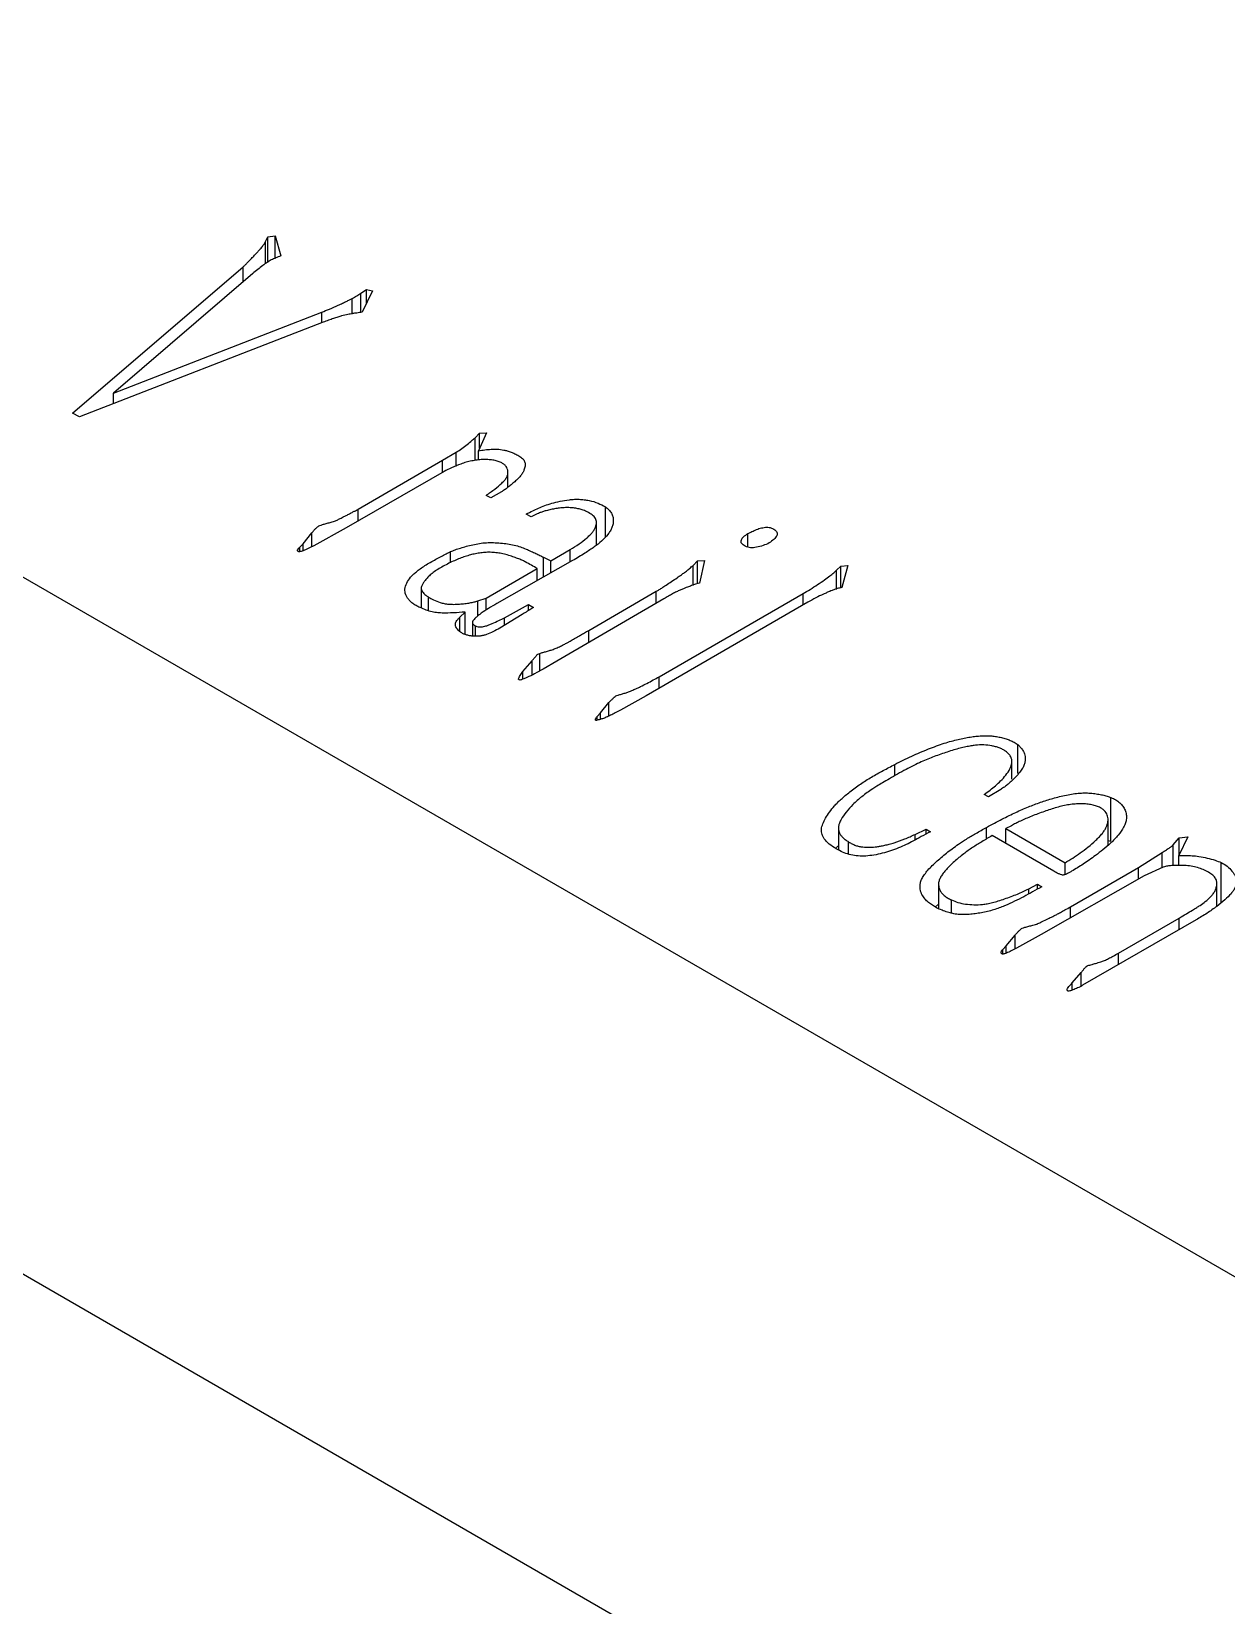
# Model space of a CAD drawing. Header units: millimetres. Extents: x 0 to 210, y 0 to 297.
# Drawn here: x 154.65 to 165.79, y 254.56 to 269.23 of the extents above; entities that cross this region are included whole.
import ezdxf

# ---------------------------------------------------------------- set-up
doc = ezdxf.new("R2010")
doc.units = ezdxf.units.MM

msp = doc.modelspace()

# ---------------------------------------------------------------- linework, layer by layer
at = {"color": 7, "linetype": 'Continuous', "lineweight": 25}
for p, q in [((184.044, 247.129), (140.946, 272.009)), ((156.835, 267.27), (156.857, 267.311)), ((156.857, 267.311), (156.925, 267.321)), ((156.857, 267.072), (156.857, 267.311)), ((156.925, 267.321), (156.978, 267.134)), ((156.925, 267.106), (156.925, 267.321)), ((155.035, 265.671), (156.626, 267.033)), ((156.626, 266.893), (156.626, 267.033)), ((156.715, 266.97), (155.419, 265.856)), ((157.643, 266.593), (157.643, 266.738)), ((157.722, 266.787), (157.776, 266.822)), ((157.832, 266.809), (157.736, 266.61)), ((157.776, 266.822), (157.832, 266.809)), ((157.776, 266.692), (157.776, 266.822)), ((155.419, 265.856), (157.359, 266.61)), ((157.359, 266.51), (157.359, 266.61)), ((157.373, 266.516), (155.103, 265.636)), ((155.419, 265.759), (155.419, 265.856)), ((155.103, 265.636), (155.035, 265.671)), ((140.946, 265.518), (184.044, 240.638)), ((158.787, 265.441), (158.829, 265.482)), ((158.787, 265.228), (158.787, 265.441)), ((158.894, 265.486), (158.819, 265.319)), ((158.829, 265.482), (158.894, 265.486)), ((158.829, 265.343), (158.829, 265.482)), ((158.484, 265.233), (158.612, 265.307)), ((158.612, 265.173), (158.612, 265.307)), ((158.819, 265.234), (158.819, 265.319)), ((158.498, 265.126), (157.587, 264.6)), ((157.698, 264.775), (158.484, 265.233)), ((159.093, 264.983), (159.093, 265.12)), ((158.933, 264.88), (158.89, 264.904)), ((159.032, 264.937), (158.933, 264.88)), ((159.31, 264.703), (159.264, 264.73)), ((159.367, 264.732), (159.31, 264.703)), ((160.001, 264.515), (160.001, 264.797)), ((157.185, 264.454), (157.267, 264.555)), ((157.587, 264.6), (157.285, 264.434)), ((159.919, 264.447), (159.919, 264.65)), ((161.33, 264.421), (161.33, 264.548)), ((157.153, 264.42), (157.185, 264.454)), ((157.185, 264.389), (157.185, 264.454)), ((158.559, 264.276), (158.559, 264.38)), ((159.492, 264.294), (159.673, 264.399)), ((159.673, 264.284), (159.673, 264.399)), ((159.695, 264.296), (158.99, 263.897)), ((159.424, 264.329), (159.492, 264.294)), ((159.492, 264.181), (159.492, 264.294)), ((160.818, 264.252), (160.86, 264.293)), ((160.86, 264.293), (160.925, 264.297)), ((160.86, 264.079), (160.86, 264.293)), ((160.925, 264.297), (160.878, 264.086)), ((162.156, 264.206), (162.196, 264.245)), ((162.196, 264.245), (162.26, 264.25)), ((162.196, 264.042), (162.196, 264.245)), ((162.26, 264.25), (162.206, 264.046)), ((158.89, 263.946), (159.367, 264.222)), ((159.367, 264.111), (159.367, 264.222)), ((162.156, 264.028), (162.156, 264.206)), ((158.286, 264.039), (158.286, 263.855)), ((158.812, 263.922), (158.89, 263.946)), ((158.89, 263.834), (158.89, 263.946)), ((160.547, 263.94), (159.55, 263.36)), ((159.846, 263.646), (160.476, 264.01)), ((160.476, 263.898), (160.476, 264.01)), ((160.501, 263.214), (161.843, 263.989)), ((158.645, 263.768), (158.694, 263.817)), ((158.694, 263.611), (158.694, 263.817)), ((158.812, 263.778), (158.812, 263.922)), ((159.225, 263.795), (159.018, 263.667)), ((159.061, 263.762), (159.285, 263.887)), ((159.285, 263.887), (159.331, 263.86)), ((159.285, 263.831), (159.285, 263.887)), ((161.889, 263.908), (160.38, 263.037)), ((158.645, 263.637), (158.645, 263.768)), ((158.762, 263.719), (158.762, 263.595)), ((158.791, 263.592), (158.791, 263.688)), ((159.061, 263.694), (159.061, 263.762)), ((159.233, 263.264), (159.319, 263.362)), ((159.319, 263.23), (159.319, 263.362)), ((159.39, 263.269), (159.39, 263.432)), ((159.55, 263.36), (159.422, 263.286)), ((159.233, 263.192), (159.233, 263.264)), ((159.956, 262.879), (160.034, 262.974)), ((160.034, 262.853), (160.034, 262.974)), ((160.38, 263.037), (160.141, 262.904)), ((159.924, 262.844), (159.956, 262.879)), ((159.924, 262.809), (159.924, 262.844)), ((159.956, 262.818), (159.956, 262.879)), ((163.845, 262.312), (163.845, 262.582)), ((163.788, 262.26), (163.788, 262.427)), ((163.571, 262.096), (163.532, 262.118)), ((163.685, 262.165), (163.571, 262.096)), ((164.712, 261.682), (164.712, 262.09)), ((162.173, 261.8), (162.173, 261.6)), ((162.887, 261.746), (162.99, 261.793)), ((162.99, 261.793), (163.03, 261.77)), ((162.99, 261.749), (162.99, 261.793)), ((163.551, 261.701), (163.551, 261.811)), ((163.786, 261.827), (163.733, 261.801)), ((163.733, 261.801), (164.284, 261.482)), ((163.733, 261.66), (163.733, 261.801)), ((164.685, 261.648), (164.685, 261.881)), ((164.181, 261.402), (163.605, 261.734)), ((164.685, 261.688), (164.712, 261.682)), ((165.292, 261.648), (165.349, 261.714)), ((165.292, 261.455), (165.292, 261.648)), ((165.427, 261.722), (165.345, 261.548)), ((165.349, 261.714), (165.427, 261.722)), ((165.349, 261.555), (165.349, 261.714)), ((164.284, 261.372), (164.284, 261.482)), ((164.968, 261.437), (165.188, 261.576)), ((165.345, 261.456), (165.345, 261.548)), ((165.74, 261.115), (165.74, 261.484)), ((165.021, 261.361), (164.063, 260.812)), ((164.334, 261.071), (164.968, 261.437)), ((164.968, 261.33), (164.968, 261.437)), ((165.199, 261.439), (165.021, 261.361)), ((163.105, 261.28), (163.105, 261.056)), ((163.946, 261.238), (164.028, 261.281)), ((163.946, 261.192), (163.946, 261.238)), ((164.028, 261.281), (164.067, 261.258)), ((164.028, 261.237), (164.028, 261.281)), ((165.699, 261.079), (165.699, 261.29)), ((163.076, 261.072), (163.105, 261.095)), ((163.227, 261.013), (163.227, 261.135)), ((165.505, 260.95), (164.448, 260.34)), ((164.783, 260.64), (165.349, 260.966)), ((165.349, 260.859), (165.349, 260.966)), ((163.736, 260.709), (163.818, 260.806)), ((163.818, 260.68), (163.818, 260.806)), ((164.063, 260.812), (163.832, 260.687)), ((163.704, 260.674), (163.736, 260.709)), ((163.736, 260.64), (163.736, 260.709)), ((164.352, 260.362), (164.434, 260.459)), ((164.352, 260.296), (164.352, 260.362))]:
    msp.add_line(p, q, dxfattribs=at)
at = {"color": 8, "linetype": 'Continuous', "lineweight": 25}
for p, q in [((156.835, 267.06), (156.835, 267.27)), ((157.722, 266.608), (157.722, 266.787)), ((158.484, 265.118), (158.484, 265.233)), ((157.698, 264.664), (157.698, 264.775)), ((157.267, 264.425), (157.267, 264.555)), ((157.153, 264.379), (157.153, 264.42)), ((159.424, 264.143), (159.424, 264.329)), ((160.818, 264.064), (160.818, 264.252)), ((158.353, 263.829), (158.353, 263.957)), ((161.843, 263.882), (161.843, 263.989)), ((159.846, 263.532), (159.846, 263.646)), ((160.501, 263.107), (160.501, 263.214)), ((162.699, 262.292), (162.699, 262.398)), ((162.887, 261.694), (162.887, 261.746)), ((162.268, 261.561), (162.268, 261.676)), ((165.188, 261.434), (165.188, 261.576)), ((164.334, 260.967), (164.334, 261.071)), ((163.704, 260.635), (163.704, 260.674)), ((164.783, 260.533), (164.783, 260.64)), ((164.434, 260.333), (164.434, 260.459))]:
    msp.add_line(p, q, dxfattribs=at)
at = {"color": 7, "linetype": 'Continuous', "lineweight": 25}
for points, knots in [([(156.626, 267.033), (156.632, 267.039), (156.647, 267.052), (156.668, 267.074), (156.693, 267.099), (156.718, 267.126), (156.744, 267.153), (156.766, 267.177), (156.785, 267.198), (156.803, 267.22), (156.821, 267.243), (156.831, 267.261), (156.835, 267.27)], [0, 0, 0, 0, 0.079686, 0.173497, 0.280651, 0.402014, 0.521824, 0.626756, 0.713248, 0.785415, 0.902305, 1, 1, 1, 1]), ([(156.978, 267.134), (156.962, 267.128), (156.931, 267.117), (156.887, 267.097), (156.848, 267.073), (156.806, 267.044), (156.762, 267.008), (156.731, 266.983), (156.715, 266.97)], [0, 0, 0, 0, 0.149722, 0.281962, 0.419047, 0.591242, 0.785921, 1, 1, 1, 1]), ([(157.359, 266.61), (157.383, 266.62), (157.435, 266.641), (157.499, 266.67), (157.551, 266.693), (157.586, 266.71), (157.616, 266.725), (157.635, 266.733), (157.643, 266.738)], [0, 0, 0, 0, 0.245462, 0.529551, 0.673396, 0.798266, 0.908508, 1, 1, 1, 1]), ([(157.643, 266.738), (157.657, 266.746), (157.685, 266.762), (157.71, 266.779), (157.722, 266.787)], [0, 0, 0, 0, 0.5123005, 1, 1, 1, 1]), ([(157.736, 266.61), (157.719, 266.608), (157.689, 266.603), (157.644, 266.597), (157.597, 266.588), (157.551, 266.577), (157.506, 266.565), (157.466, 266.551), (157.42, 266.535), (157.389, 266.522), (157.373, 266.516)], [0, 0, 0, 0, 0.131356, 0.23441, 0.344718, 0.502514, 0.601064, 0.716222, 0.849385, 1, 1, 1, 1]), ([(158.612, 265.307), (158.63, 265.318), (158.667, 265.34), (158.713, 265.377), (158.754, 265.41), (158.777, 265.432), (158.787, 265.441)], [0, 0, 0, 0, 0.267315, 0.549796, 0.808133, 1, 1, 1, 1]), ([(158.819, 265.319), (158.839, 265.322), (158.877, 265.328), (158.936, 265.335), (158.996, 265.335), (159.047, 265.329), (159.089, 265.319), (159.124, 265.307), (159.16, 265.291), (159.197, 265.272), (159.231, 265.249), (159.251, 265.219), (159.257, 265.184), (159.25, 265.16), (159.246, 265.147)], [0, 0, 0, 0, 0.095544, 0.186159, 0.277069, 0.373452, 0.427442, 0.489814, 0.559922, 0.638816, 0.720419, 0.803915, 0.895267, 1, 1, 1, 1]), ([(159.029, 265.211), (159.017, 265.215), (158.994, 265.225), (158.952, 265.233), (158.906, 265.238), (158.857, 265.238), (158.806, 265.234), (158.755, 265.225), (158.704, 265.213), (158.64, 265.191), (158.57, 265.163), (158.521, 265.138), (158.498, 265.126)], [0, 0, 0, 0, 0.07185, 0.144565, 0.220844, 0.303916, 0.390406, 0.479388, 0.570829, 0.668169, 0.849602, 1, 1, 1, 1]), ([(158.89, 264.904), (158.918, 264.924), (158.97, 264.96), (159.027, 265.008), (159.064, 265.045), (159.083, 265.072), (159.092, 265.099), (159.095, 265.126), (159.088, 265.151), (159.078, 265.174), (159.057, 265.194), (159.038, 265.205), (159.029, 265.211)], [0, 0, 0, 0, 0.213409, 0.405564, 0.493655, 0.576576, 0.654457, 0.730838, 0.803433, 0.870371, 0.934907, 1, 1, 1, 1]), ([(159.246, 265.147), (159.242, 265.138), (159.235, 265.119), (159.215, 265.091), (159.19, 265.061), (159.157, 265.031), (159.124, 265.003), (159.092, 264.977), (159.062, 264.955), (159.042, 264.943), (159.032, 264.937)], [0, 0, 0, 0, 0.111437, 0.233776, 0.368908, 0.516722, 0.663035, 0.790866, 0.903616, 1, 1, 1, 1]), ([(159.264, 264.73), (159.284, 264.74), (159.322, 264.759), (159.378, 264.786), (159.437, 264.81), (159.504, 264.832), (159.581, 264.85), (159.651, 264.862), (159.712, 264.868), (159.758, 264.868), (159.805, 264.864), (159.864, 264.854), (159.935, 264.834), (159.979, 264.809), (160.001, 264.797)], [0, 0, 0, 0, 0.096151, 0.17999, 0.262024, 0.352515, 0.451274, 0.558982, 0.614924, 0.670171, 0.724685, 0.78109, 0.892273, 1, 1, 1, 1]), ([(157.267, 264.555), (157.274, 264.563), (157.286, 264.578), (157.304, 264.597), (157.317, 264.61), (157.332, 264.621), (157.354, 264.628), (157.384, 264.637), (157.42, 264.647), (157.457, 264.658), (157.493, 264.67), (157.519, 264.682), (157.54, 264.693), (157.561, 264.704), (157.588, 264.717), (157.617, 264.733), (157.646, 264.748), (157.67, 264.76), (157.687, 264.768), (157.695, 264.773), (157.698, 264.775)], [0, 0, 0, 0, 0.081948, 0.14546, 0.189828, 0.217888, 0.263227, 0.32067, 0.388956, 0.464512, 0.539067, 0.600514, 0.634904, 0.681972, 0.743062, 0.815566, 0.886802, 0.941481, 0.978406, 1, 1, 1, 1]), ([(159.833, 264.75), (159.821, 264.755), (159.797, 264.766), (159.757, 264.778), (159.715, 264.786), (159.673, 264.79), (159.629, 264.79), (159.584, 264.787), (159.539, 264.781), (159.494, 264.772), (159.452, 264.762), (159.417, 264.751), (159.388, 264.742), (159.374, 264.735), (159.367, 264.732)], [0, 0, 0, 0, 0.092694, 0.180921, 0.265415, 0.351035, 0.43558, 0.524789, 0.616941, 0.713976, 0.806623, 0.88411, 0.949621, 1, 1, 1, 1]), ([(159.673, 264.399), (159.701, 264.416), (159.757, 264.45), (159.816, 264.495), (159.855, 264.532), (159.88, 264.558), (159.897, 264.583), (159.91, 264.607), (159.917, 264.629), (159.921, 264.65), (159.917, 264.67), (159.906, 264.695), (159.881, 264.723), (159.85, 264.741), (159.833, 264.75)], [0, 0, 0, 0, 0.17351, 0.339135, 0.416839, 0.489274, 0.554234, 0.614846, 0.670781, 0.722162, 0.769903, 0.816023, 0.905376, 1, 1, 1, 1]), ([(160.001, 264.797), (160.013, 264.788), (160.035, 264.77), (160.059, 264.739), (160.073, 264.706), (160.076, 264.672), (160.074, 264.638), (160.064, 264.604), (160.047, 264.571), (160.017, 264.529), (159.968, 264.478), (159.91, 264.431), (159.855, 264.394), (159.808, 264.363), (159.754, 264.33), (159.715, 264.308), (159.695, 264.296)], [0, 0, 0, 0, 0.058878, 0.116003, 0.17307, 0.231781, 0.290923, 0.349204, 0.407451, 0.466778, 0.585416, 0.703091, 0.76542, 0.835807, 0.914221, 1, 1, 1, 1]), ([(161.294, 264.437), (161.288, 264.441), (161.277, 264.448), (161.267, 264.461), (161.264, 264.475), (161.269, 264.495), (161.288, 264.521), (161.316, 264.539), (161.33, 264.548)], [0, 0, 0, 0, 0.119936, 0.228723, 0.33563, 0.452085, 0.705606, 1, 1, 1, 1]), ([(161.33, 264.548), (161.339, 264.553), (161.361, 264.564), (161.398, 264.582), (161.442, 264.598), (161.483, 264.606), (161.516, 264.608), (161.539, 264.604), (161.561, 264.595), (161.58, 264.583), (161.596, 264.569), (161.604, 264.553), (161.603, 264.536), (161.59, 264.513), (161.563, 264.483), (161.531, 264.464), (161.515, 264.453)], [0, 0, 0, 0, 0.06777, 0.160259, 0.260352, 0.351112, 0.393251, 0.436228, 0.481869, 0.534653, 0.588806, 0.640325, 0.691039, 0.746758, 0.868316, 1, 1, 1, 1]), ([(157.139, 264.382), (157.138, 264.383), (157.135, 264.386), (157.131, 264.393), (157.139, 264.405), (157.148, 264.414), (157.153, 264.42)], [0, 0, 0, 0, 0.100758, 0.248307, 0.519709, 1, 1, 1, 1]), ([(157.285, 264.434), (157.267, 264.425), (157.235, 264.409), (157.195, 264.392), (157.168, 264.382), (157.155, 264.379), (157.143, 264.378), (157.14, 264.381), (157.139, 264.382)], [0, 0, 0, 0, 0.387346, 0.706319, 0.825969, 0.911434, 0.958337, 1, 1, 1, 1]), ([(158.264, 263.864), (158.252, 263.87), (158.228, 263.882), (158.199, 263.903), (158.173, 263.927), (158.154, 263.952), (158.14, 263.978), (158.134, 264.005), (158.132, 264.032), (158.14, 264.069), (158.164, 264.115), (158.201, 264.159), (158.241, 264.194), (158.278, 264.221), (158.321, 264.251), (158.37, 264.28), (158.421, 264.308), (158.47, 264.335), (158.515, 264.359), (158.545, 264.373), (158.559, 264.38)], [0, 0, 0, 0, 0.043197, 0.086568, 0.129459, 0.173496, 0.217035, 0.260621, 0.303277, 0.347696, 0.437891, 0.53065, 0.581053, 0.636306, 0.696804, 0.763295, 0.83046, 0.892173, 0.948437, 1, 1, 1, 1]), ([(158.559, 264.38), (158.574, 264.386), (158.603, 264.398), (158.653, 264.414), (158.707, 264.43), (158.766, 264.445), (158.828, 264.457), (158.893, 264.464), (158.959, 264.464), (159.025, 264.461), (159.09, 264.453), (159.152, 264.441), (159.21, 264.425), (159.262, 264.405), (159.309, 264.383), (159.352, 264.364), (159.39, 264.346), (159.413, 264.334), (159.424, 264.329)], [0, 0, 0, 0, 0.054272, 0.113523, 0.17561, 0.242927, 0.311372, 0.379128, 0.446936, 0.516609, 0.586505, 0.653569, 0.719083, 0.78457, 0.847754, 0.904607, 0.955062, 1, 1, 1, 1]), ([(161.515, 264.453), (161.495, 264.446), (161.458, 264.431), (161.407, 264.419), (161.368, 264.414), (161.34, 264.417), (161.314, 264.424), (161.301, 264.433), (161.294, 264.437)], [0, 0, 0, 0, 0.285688, 0.543985, 0.659912, 0.76571, 0.87683, 1, 1, 1, 1]), ([(159.367, 264.222), (159.349, 264.232), (159.312, 264.253), (159.264, 264.28), (159.222, 264.302), (159.182, 264.317), (159.138, 264.333), (159.088, 264.349), (159.035, 264.362), (158.983, 264.371), (158.93, 264.374), (158.879, 264.373), (158.829, 264.367), (158.779, 264.358), (158.73, 264.346), (158.681, 264.33), (158.631, 264.311), (158.58, 264.29), (158.529, 264.264), (158.477, 264.237), (158.429, 264.208), (158.387, 264.179), (158.353, 264.149), (158.336, 264.129), (158.328, 264.119)], [0, 0, 0, 0, 0.059119, 0.119982, 0.152778, 0.189483, 0.230136, 0.275161, 0.320244, 0.361608, 0.402034, 0.440642, 0.479961, 0.519496, 0.560956, 0.604002, 0.64914, 0.697925, 0.749784, 0.804931, 0.859468, 0.910239, 0.956619, 1, 1, 1, 1]), ([(160.476, 264.01), (160.482, 264.013), (160.499, 264.024), (160.53, 264.043), (160.57, 264.07), (160.619, 264.102), (160.666, 264.134), (160.707, 264.162), (160.735, 264.183), (160.761, 264.201), (160.787, 264.224), (160.807, 264.242), (160.818, 264.252)], [0, 0, 0, 0, 0.052292, 0.136306, 0.250781, 0.395541, 0.541772, 0.656354, 0.742184, 0.796273, 0.887199, 1, 1, 1, 1]), ([(158.328, 264.119), (158.32, 264.11), (158.307, 264.093), (158.293, 264.068), (158.285, 264.046), (158.287, 264.025), (158.295, 264.006), (158.31, 263.989), (158.328, 263.972), (158.344, 263.962), (158.353, 263.957)], [0, 0, 0, 0, 0.1693016, 0.3171754, 0.4460429, 0.5578966, 0.6625439, 0.7709635, 0.8806565, 1, 1, 1, 1]), ([(160.878, 264.086), (160.862, 264.081), (160.833, 264.074), (160.8, 264.062), (160.775, 264.052), (160.753, 264.044), (160.727, 264.033), (160.696, 264.02), (160.662, 264.005), (160.625, 263.986), (160.587, 263.964), (160.561, 263.948), (160.547, 263.94)], [0, 0, 0, 0, 0.126153, 0.227225, 0.276126, 0.339691, 0.417277, 0.507453, 0.611493, 0.727469, 0.857485, 1, 1, 1, 1]), ([(161.843, 263.989), (161.865, 264.002), (161.912, 264.029), (161.977, 264.072), (162.039, 264.114), (162.088, 264.151), (162.127, 264.18), (162.148, 264.199), (162.156, 264.206)], [0, 0, 0, 0, 0.194321, 0.405664, 0.606727, 0.770342, 0.900868, 1, 1, 1, 1]), ([(158.353, 263.957), (158.368, 263.948), (158.401, 263.929), (158.451, 263.909), (158.499, 263.895), (158.543, 263.89), (158.591, 263.888), (158.641, 263.891), (158.691, 263.896), (158.738, 263.902), (158.778, 263.91), (158.801, 263.918), (158.812, 263.922)], [0, 0, 0, 0, 0.128385, 0.276834, 0.358511, 0.445303, 0.539399, 0.642933, 0.747721, 0.840325, 0.924818, 1, 1, 1, 1]), ([(162.206, 264.046), (162.191, 264.043), (162.165, 264.036), (162.134, 264.027), (162.111, 264.018), (162.09, 264.009), (162.064, 263.997), (162.019, 263.978), (161.96, 263.948), (161.913, 263.922), (161.889, 263.908)], [0, 0, 0, 0, 0.121741, 0.215112, 0.262722, 0.327195, 0.411973, 0.513657, 0.745969, 1, 1, 1, 1]), ([(158.694, 263.817), (158.658, 263.814), (158.587, 263.809), (158.497, 263.807), (158.425, 263.81), (158.371, 263.822), (158.315, 263.84), (158.281, 263.856), (158.264, 263.864)], [0, 0, 0, 0, 0.239126, 0.472137, 0.588265, 0.712982, 0.848714, 1, 1, 1, 1]), ([(158.99, 263.897), (158.964, 263.882), (158.914, 263.853), (158.857, 263.815), (158.818, 263.786), (158.795, 263.767), (158.778, 263.75), (158.766, 263.735), (158.761, 263.721), (158.764, 263.708), (158.774, 263.697), (158.785, 263.691), (158.791, 263.688)], [0, 0, 0, 0, 0.245899, 0.474194, 0.577342, 0.664714, 0.739965, 0.802163, 0.85434, 0.900215, 0.947175, 1, 1, 1, 1]), ([(159.331, 263.86), (159.32, 263.853), (159.3, 263.84), (159.271, 263.822), (159.247, 263.807), (159.232, 263.798), (159.225, 263.795)], [0, 0, 0, 0, 0.3158966, 0.5886026, 0.8183078, 1, 1, 1, 1]), ([(159.018, 263.667), (158.997, 263.656), (158.958, 263.634), (158.906, 263.611), (158.865, 263.598), (158.834, 263.593), (158.801, 263.591), (158.767, 263.592), (158.734, 263.596), (158.703, 263.604), (158.675, 263.615), (158.645, 263.633), (158.617, 263.66), (158.602, 263.689), (158.604, 263.713), (158.61, 263.731), (158.625, 263.749), (158.638, 263.761), (158.645, 263.768)], [0, 0, 0, 0, 0.1278215, 0.2351183, 0.282701, 0.3296891, 0.3775294, 0.4273253, 0.4759669, 0.5235987, 0.5719989, 0.6217947, 0.7176039, 0.8039207, 0.8468034, 0.8930376, 0.9440878, 1, 1, 1, 1]), ([(158.791, 263.688), (158.799, 263.684), (158.815, 263.677), (158.843, 263.678), (158.867, 263.682), (158.89, 263.688), (158.918, 263.698), (158.958, 263.715), (159.007, 263.736), (159.044, 263.753), (159.061, 263.762)], [0, 0, 0, 0, 0.088727, 0.184346, 0.245906, 0.327724, 0.426058, 0.546729, 0.791565, 1, 1, 1, 1]), ([(159.39, 263.432), (159.395, 263.434), (159.409, 263.439), (159.437, 263.446), (159.47, 263.455), (159.507, 263.466), (159.544, 263.481), (159.584, 263.498), (159.62, 263.517), (159.646, 263.531), (159.663, 263.54), (159.676, 263.548), (159.694, 263.558), (159.715, 263.571), (159.742, 263.586), (159.772, 263.603), (159.807, 263.624), (159.832, 263.638), (159.846, 263.646)], [0, 0, 0, 0, 0.029663, 0.084682, 0.15284, 0.218626, 0.293268, 0.382211, 0.470653, 0.540012, 0.560176, 0.591682, 0.63327, 0.68494, 0.747952, 0.821046, 0.905482, 1, 1, 1, 1]), ([(159.319, 263.362), (159.324, 263.369), (159.334, 263.381), (159.346, 263.397), (159.356, 263.407), (159.362, 263.417), (159.373, 263.425), (159.384, 263.429), (159.39, 263.432)], [0, 0, 0, 0, 0.273716, 0.481148, 0.630379, 0.71509, 0.841912, 1, 1, 1, 1]), ([(159.198, 263.185), (159.196, 263.187), (159.191, 263.19), (159.192, 263.198), (159.199, 263.21), (159.206, 263.227), (159.219, 263.245), (159.229, 263.258), (159.233, 263.264)], [0, 0, 0, 0, 0.068925, 0.145726, 0.277741, 0.506574, 0.76781, 1, 1, 1, 1]), ([(159.422, 263.286), (159.396, 263.271), (159.347, 263.243), (159.286, 263.214), (159.244, 263.195), (159.223, 263.188), (159.208, 263.182), (159.2, 263.185), (159.198, 263.185)], [0, 0, 0, 0, 0.38374, 0.706848, 0.831751, 0.919184, 0.972267, 1, 1, 1, 1]), ([(160.034, 262.974), (160.043, 262.982), (160.057, 262.996), (160.075, 263.015), (160.09, 263.027), (160.101, 263.038), (160.123, 263.045), (160.152, 263.053), (160.186, 263.062), (160.219, 263.073), (160.251, 263.087), (160.289, 263.103), (160.335, 263.125), (160.388, 263.153), (160.446, 263.183), (160.483, 263.204), (160.501, 263.214)], [0, 0, 0, 0, 0.077782, 0.136194, 0.176968, 0.199562, 0.236445, 0.291049, 0.353469, 0.411585, 0.472416, 0.543516, 0.634333, 0.75435, 0.88369, 1, 1, 1, 1]), ([(159.91, 262.811), (159.91, 262.813), (159.909, 262.818), (159.912, 262.827), (159.916, 262.837), (159.922, 262.842), (159.924, 262.844)], [0, 0, 0, 0, 0.1421863, 0.4539502, 0.7943303, 1, 1, 1, 1]), ([(160.141, 262.904), (160.126, 262.895), (160.096, 262.878), (160.052, 262.856), (160.012, 262.837), (159.977, 262.824), (159.947, 262.815), (159.929, 262.81), (159.913, 262.806), (159.911, 262.81), (159.91, 262.811)], [0, 0, 0, 0, 0.22788, 0.427955, 0.603223, 0.749826, 0.864818, 0.938521, 0.980505, 1, 1, 1, 1]), ([(162.699, 262.398), (162.75, 262.424), (162.851, 262.474), (162.983, 262.531), (163.085, 262.569), (163.156, 262.594), (163.223, 262.614), (163.285, 262.631), (163.344, 262.643), (163.4, 262.653), (163.453, 262.66), (163.504, 262.664), (163.553, 262.665), (163.601, 262.663), (163.647, 262.657), (163.692, 262.649), (163.735, 262.637), (163.775, 262.622), (163.812, 262.604), (163.834, 262.589), (163.845, 262.582)], [0, 0, 0, 0, 0.155194, 0.30198, 0.370384, 0.433009, 0.489589, 0.540681, 0.587751, 0.631795, 0.672524, 0.710665, 0.747678, 0.78319, 0.818919, 0.854644, 0.890404, 0.92616, 0.962834, 1, 1, 1, 1]), ([(163.731, 262.521), (163.722, 262.526), (163.703, 262.538), (163.671, 262.552), (163.637, 262.563), (163.59, 262.574), (163.526, 262.581), (163.461, 262.578), (163.405, 262.57), (163.358, 262.561), (163.304, 262.548), (163.226, 262.526), (163.125, 262.493), (163.023, 262.456), (162.941, 262.42), (162.873, 262.387), (162.8, 262.349), (162.724, 262.308), (162.651, 262.266), (162.588, 262.229), (162.535, 262.198), (162.506, 262.18), (162.492, 262.171)], [0, 0, 0, 0, 0.027598, 0.053944, 0.079404, 0.104773, 0.154393, 0.205715, 0.234029, 0.267088, 0.305527, 0.348391, 0.440116, 0.535321, 0.586616, 0.64502, 0.710163, 0.782141, 0.852615, 0.912248, 0.961532, 1, 1, 1, 1]), ([(163.532, 262.118), (163.55, 262.132), (163.586, 262.158), (163.638, 262.2), (163.688, 262.246), (163.734, 262.298), (163.774, 262.354), (163.788, 262.403), (163.789, 262.442), (163.779, 262.47), (163.76, 262.496), (163.741, 262.512), (163.731, 262.521)], [0, 0, 0, 0, 0.1149325, 0.2247332, 0.3418775, 0.4767304, 0.6152776, 0.7458301, 0.8088483, 0.8710378, 0.9342088, 1, 1, 1, 1]), ([(163.845, 262.582), (163.852, 262.574), (163.87, 262.556), (163.89, 262.531), (163.905, 262.506), (163.912, 262.483), (163.914, 262.456), (163.913, 262.427), (163.905, 262.395), (163.889, 262.36), (163.862, 262.323), (163.83, 262.285), (163.793, 262.248), (163.757, 262.216), (163.721, 262.188), (163.696, 262.172), (163.685, 262.165)], [0, 0, 0, 0, 0.060338, 0.136364, 0.181506, 0.231278, 0.288868, 0.351682, 0.421777, 0.499681, 0.585954, 0.681713, 0.776717, 0.860858, 0.935404, 1, 1, 1, 1]), ([(162.169, 261.602), (162.145, 261.616), (162.099, 261.643), (162.057, 261.683), (162.032, 261.717), (162.02, 261.743), (162.013, 261.768), (162.014, 261.802), (162.027, 261.846), (162.053, 261.9), (162.09, 261.955), (162.128, 262.003), (162.164, 262.042), (162.198, 262.074), (162.237, 262.108), (162.295, 262.156), (162.375, 262.215), (162.48, 262.28), (162.588, 262.34), (162.662, 262.379), (162.699, 262.398)], [0, 0, 0, 0, 0.059534, 0.118873, 0.147743, 0.175183, 0.201585, 0.22771, 0.281507, 0.340018, 0.402737, 0.468602, 0.503946, 0.543395, 0.585721, 0.632387, 0.727671, 0.820105, 0.910677, 1, 1, 1, 1]), ([(162.492, 262.171), (162.458, 262.147), (162.392, 262.1), (162.308, 262.027), (162.244, 261.956), (162.204, 261.898), (162.182, 261.853), (162.174, 261.822), (162.172, 261.793), (162.178, 261.767), (162.19, 261.742), (162.21, 261.719), (162.236, 261.696), (162.257, 261.683), (162.268, 261.676)], [0, 0, 0, 0, 0.169453, 0.323825, 0.465429, 0.598139, 0.659387, 0.714834, 0.765361, 0.811902, 0.856582, 0.902247, 0.949989, 1, 1, 1, 1]), ([(163.551, 261.811), (163.576, 261.824), (163.624, 261.85), (163.694, 261.887), (163.761, 261.92), (163.842, 261.959), (163.939, 262.001), (164.054, 262.046), (164.172, 262.083), (164.274, 262.108), (164.359, 262.124), (164.42, 262.131), (164.479, 262.133), (164.534, 262.129), (164.586, 262.122), (164.633, 262.114), (164.675, 262.104), (164.7, 262.095), (164.712, 262.09)], [0, 0, 0, 0, 0.075818, 0.146134, 0.211033, 0.271018, 0.381064, 0.480958, 0.578429, 0.679177, 0.728658, 0.774831, 0.817912, 0.859199, 0.898477, 0.935337, 0.968612, 1, 1, 1, 1]), ([(164.712, 262.09), (164.727, 262.083), (164.759, 262.069), (164.796, 262.04), (164.825, 262.007), (164.845, 261.971), (164.856, 261.932), (164.858, 261.892), (164.849, 261.853), (164.825, 261.8), (164.782, 261.737), (164.713, 261.667), (164.641, 261.605), (164.573, 261.552), (164.511, 261.508), (164.455, 261.469), (164.4, 261.435), (164.355, 261.408), (164.321, 261.388), (164.299, 261.377), (164.282, 261.371), (164.267, 261.366), (164.25, 261.369), (164.231, 261.375), (164.208, 261.387), (164.191, 261.396), (164.181, 261.402)], [0, 0, 0, 0, 0.037801, 0.075322, 0.114471, 0.156308, 0.199319, 0.241463, 0.284567, 0.328386, 0.41718, 0.505719, 0.587865, 0.65895, 0.719802, 0.772559, 0.821481, 0.871287, 0.894097, 0.911837, 0.925164, 0.93372, 0.94211, 0.955216, 0.974851, 1, 1, 1, 1]), ([(164.616, 261.994), (164.603, 261.999), (164.578, 262.01), (164.534, 262.022), (164.486, 262.029), (164.433, 262.031), (164.378, 262.029), (164.321, 262.023), (164.264, 262.012), (164.186, 261.991), (164.089, 261.959), (163.993, 261.924), (163.92, 261.893), (163.87, 261.871), (163.825, 261.849), (163.799, 261.834), (163.786, 261.827)], [0, 0, 0, 0, 0.050171, 0.099428, 0.152037, 0.20783, 0.266356, 0.326349, 0.390018, 0.456483, 0.596391, 0.743557, 0.815973, 0.882605, 0.944135, 1, 1, 1, 1]), ([(164.284, 261.482), (164.308, 261.496), (164.358, 261.525), (164.429, 261.574), (164.502, 261.628), (164.56, 261.68), (164.604, 261.723), (164.632, 261.754), (164.653, 261.784), (164.673, 261.82), (164.687, 261.864), (164.685, 261.906), (164.674, 261.937), (164.66, 261.958), (164.641, 261.978), (164.624, 261.988), (164.616, 261.994)], [0, 0, 0, 0, 0.100154, 0.205666, 0.320598, 0.449523, 0.514818, 0.573559, 0.627866, 0.676869, 0.766448, 0.849622, 0.88947, 0.926821, 0.963605, 1, 1, 1, 1]), ([(163.03, 261.77), (163.001, 261.755), (162.948, 261.727), (162.874, 261.687), (162.805, 261.65), (162.734, 261.619), (162.66, 261.591), (162.583, 261.569), (162.506, 261.552), (162.43, 261.543), (162.357, 261.543), (162.288, 261.554), (162.224, 261.573), (162.187, 261.592), (162.169, 261.602)], [0, 0, 0, 0, 0.114373, 0.212612, 0.300675, 0.389367, 0.475586, 0.561076, 0.641717, 0.718124, 0.788585, 0.85593, 0.924983, 1, 1, 1, 1]), ([(162.268, 261.676), (162.279, 261.67), (162.298, 261.658), (162.331, 261.643), (162.365, 261.633), (162.41, 261.627), (162.466, 261.625), (162.522, 261.629), (162.567, 261.636), (162.606, 261.645), (162.649, 261.655), (162.712, 261.674), (162.795, 261.703), (162.856, 261.731), (162.887, 261.746)], [0, 0, 0, 0, 0.064874, 0.12293, 0.175731, 0.224802, 0.319746, 0.412929, 0.464374, 0.522906, 0.589262, 0.66325, 0.826271, 1, 1, 1, 1]), ([(163.088, 261.063), (163.075, 261.07), (163.047, 261.085), (163.009, 261.112), (162.977, 261.145), (162.954, 261.179), (162.939, 261.209), (162.934, 261.236), (162.932, 261.264), (162.936, 261.295), (162.946, 261.328), (162.969, 261.364), (162.998, 261.404), (163.051, 261.46), (163.128, 261.53), (163.215, 261.601), (163.295, 261.658), (163.369, 261.705), (163.456, 261.757), (163.518, 261.792), (163.551, 261.811)], [0, 0, 0, 0, 0.036151, 0.073462, 0.115438, 0.165307, 0.193166, 0.222672, 0.254384, 0.288208, 0.32564, 0.368103, 0.415896, 0.469262, 0.58255, 0.696887, 0.758896, 0.82985, 0.910352, 1, 1, 1, 1]), ([(162.151, 261.617), (162.153, 261.622), (162.159, 261.63), (162.168, 261.636), (162.173, 261.64)], [0, 0, 0, 0, 0.509473, 1, 1, 1, 1]), ([(163.605, 261.734), (163.573, 261.716), (163.511, 261.679), (163.421, 261.624), (163.335, 261.562), (163.267, 261.505), (163.213, 261.457), (163.179, 261.42), (163.15, 261.386), (163.127, 261.353), (163.112, 261.321), (163.104, 261.29), (163.106, 261.259), (163.115, 261.229), (163.133, 261.201), (163.158, 261.176), (163.189, 261.153), (163.214, 261.141), (163.227, 261.135)], [0, 0, 0, 0, 0.110128, 0.213106, 0.319622, 0.4412, 0.502942, 0.560634, 0.614105, 0.66317, 0.708994, 0.752322, 0.795313, 0.837707, 0.879693, 0.920276, 0.959614, 1, 1, 1, 1]), ([(165.188, 261.576), (165.202, 261.585), (165.226, 261.601), (165.258, 261.621), (165.279, 261.636), (165.288, 261.645), (165.292, 261.648)], [0, 0, 0, 0, 0.377785, 0.672866, 0.877212, 1, 1, 1, 1]), ([(165.597, 261.406), (165.581, 261.414), (165.548, 261.429), (165.49, 261.444), (165.429, 261.455), (165.366, 261.457), (165.308, 261.457), (165.26, 261.453), (165.223, 261.449), (165.206, 261.442), (165.199, 261.439)], [0, 0, 0, 0, 0.1507256, 0.2959912, 0.4442815, 0.5973435, 0.7386637, 0.8522756, 0.9370677, 1, 1, 1, 1]), ([(165.345, 261.548), (165.367, 261.548), (165.408, 261.549), (165.471, 261.548), (165.538, 261.541), (165.609, 261.526), (165.679, 261.507), (165.721, 261.491), (165.74, 261.484)], [0, 0, 0, 0, 0.154888, 0.295971, 0.449554, 0.640679, 0.837201, 1, 1, 1, 1]), ([(165.74, 261.484), (165.759, 261.473), (165.799, 261.449), (165.834, 261.412), (165.859, 261.379), (165.873, 261.353), (165.879, 261.327), (165.882, 261.3), (165.878, 261.274), (165.868, 261.247), (165.852, 261.22), (165.823, 261.182), (165.772, 261.133), (165.696, 261.073), (165.607, 261.01), (165.54, 260.97), (165.505, 260.95)], [0, 0, 0, 0, 0.073589, 0.158204, 0.202578, 0.245597, 0.287349, 0.329151, 0.37153, 0.415142, 0.45967, 0.50749, 0.612586, 0.732925, 0.863292, 1, 1, 1, 1]), ([(165.349, 260.966), (165.371, 260.98), (165.411, 261.004), (165.467, 261.037), (165.508, 261.063), (165.55, 261.089), (165.596, 261.122), (165.636, 261.159), (165.666, 261.193), (165.684, 261.222), (165.694, 261.254), (165.701, 261.286), (165.697, 261.319), (165.678, 261.351), (165.644, 261.38), (165.614, 261.397), (165.597, 261.406)], [0, 0, 0, 0, 0.10634, 0.193041, 0.260144, 0.308421, 0.394759, 0.499697, 0.556854, 0.615009, 0.674663, 0.736863, 0.798955, 0.861129, 0.927212, 1, 1, 1, 1]), ([(164.067, 261.258), (164.039, 261.242), (163.984, 261.211), (163.9, 261.165), (163.814, 261.121), (163.721, 261.079), (163.619, 261.041), (163.525, 261.018), (163.449, 261.006), (163.393, 261), (163.339, 260.998), (163.287, 261), (163.236, 261.007), (163.186, 261.021), (163.136, 261.039), (163.104, 261.054), (163.088, 261.063)], [0, 0, 0, 0, 0.102437, 0.200409, 0.297896, 0.401132, 0.506153, 0.611905, 0.663525, 0.711604, 0.757668, 0.801968, 0.846493, 0.892791, 0.944359, 1, 1, 1, 1]), ([(163.227, 261.135), (163.246, 261.127), (163.286, 261.11), (163.358, 261.095), (163.435, 261.089), (163.504, 261.091), (163.562, 261.1), (163.611, 261.111), (163.665, 261.126), (163.743, 261.152), (163.84, 261.188), (163.911, 261.221), (163.946, 261.238)], [0, 0, 0, 0, 0.0885102, 0.1818497, 0.2787576, 0.378865, 0.4347387, 0.4995874, 0.5737214, 0.6581534, 0.8335519, 1, 1, 1, 1]), ([(163.818, 260.806), (163.825, 260.814), (163.839, 260.83), (163.858, 260.849), (163.872, 260.863), (163.887, 260.874), (163.913, 260.881), (163.946, 260.891), (163.98, 260.898), (164.006, 260.905), (164.025, 260.911), (164.041, 260.919), (164.061, 260.928), (164.094, 260.944), (164.134, 260.964), (164.174, 260.984), (164.21, 261.001), (164.243, 261.02), (164.287, 261.043), (164.317, 261.061), (164.334, 261.071)], [0, 0, 0, 0, 0.071066, 0.126098, 0.165183, 0.188597, 0.229986, 0.286308, 0.344764, 0.386329, 0.407152, 0.436081, 0.473418, 0.519188, 0.614864, 0.698835, 0.747692, 0.814497, 0.898253, 1, 1, 1, 1]), ([(163.693, 260.635), (163.692, 260.637), (163.689, 260.64), (163.687, 260.648), (163.691, 260.66), (163.699, 260.669), (163.704, 260.674)], [0, 0, 0, 0, 0.099152, 0.278967, 0.56328, 1, 1, 1, 1]), ([(163.832, 260.687), (163.816, 260.677), (163.787, 260.661), (163.748, 260.644), (163.722, 260.635), (163.709, 260.631), (163.697, 260.631), (163.694, 260.634), (163.693, 260.635)], [0, 0, 0, 0, 0.3905292, 0.7037373, 0.8220755, 0.9056455, 0.9567335, 1, 1, 1, 1]), ([(164.434, 260.459), (164.441, 260.467), (164.454, 260.483), (164.47, 260.503), (164.484, 260.516), (164.497, 260.525), (164.516, 260.529), (164.54, 260.536), (164.575, 260.545), (164.613, 260.557), (164.654, 260.572), (164.691, 260.59), (164.736, 260.613), (164.766, 260.63), (164.783, 260.64)], [0, 0, 0, 0, 0.105211, 0.183486, 0.237523, 0.266957, 0.309522, 0.360411, 0.43722, 0.551765, 0.630967, 0.732107, 0.854569, 1, 1, 1, 1]), ([(164.31, 260.288), (164.309, 260.289), (164.306, 260.292), (164.302, 260.299), (164.308, 260.312), (164.32, 260.328), (164.335, 260.346), (164.347, 260.357), (164.352, 260.362)], [0, 0, 0, 0, 0.050461, 0.124355, 0.261623, 0.511673, 0.785848, 1, 1, 1, 1]), ([(164.448, 260.34), (164.433, 260.331), (164.404, 260.315), (164.366, 260.3), (164.337, 260.29), (164.324, 260.287), (164.312, 260.284), (164.31, 260.287), (164.31, 260.288)], [0, 0, 0, 0, 0.363287, 0.692114, 0.826241, 0.919295, 0.96855, 1, 1, 1, 1])]:
    msp.add_open_spline(points, degree=3, knots=knots, dxfattribs=at)

doc.saveas('drawing.dxf')
